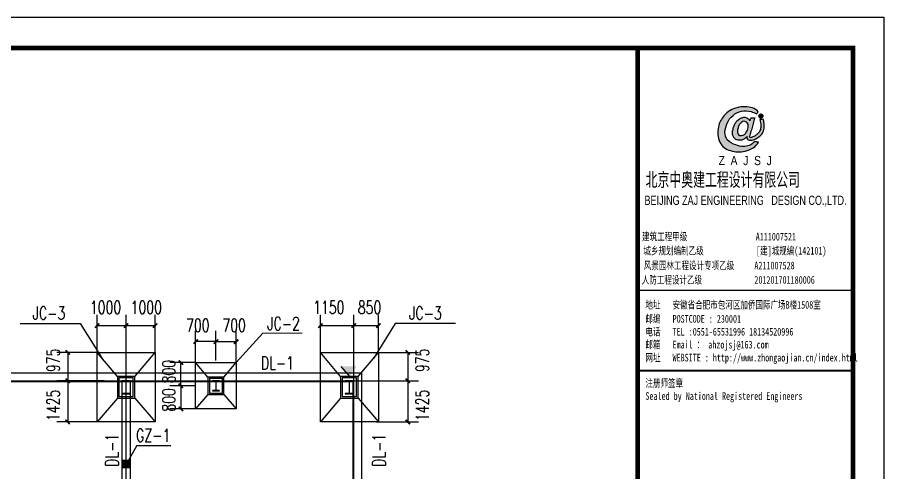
# Model space of a CAD drawing. Extents: x 177291 to 1288761, y 177638 to 322898.
# Drawn here: x 374467 to 404343, y 224918 to 240638 of the extents above; entities that cross this region are included whole.
import ezdxf
from ezdxf.enums import TextEntityAlignment as Align

# ---------------------------------------------------------------- set-up
doc = ezdxf.new("R2010")
doc.units = 0
doc.header["$LTSCALE"] = 1000
for name, color, linetype in [('AXIS', 3, 'Continuous'), ('DOTE', 1, 'Continuous'), ('GZ', 50, 'Continuous'), ('PUB_TEXT', 7, 'Continuous'), ('PUB_TITLE', 4, 'Continuous'), ('YCX', 90, 'Continuous'), ('图签', 3, 'Continuous'), ('承台', 2, 'Continuous')]:
    doc.layers.add(name, color=color, linetype=linetype)
doc.styles.add('_gyy_title_Arial', font='arial.ttf', dxfattribs={"width": 0.7})
doc.styles.add('_gyy_title_ST', font='', dxfattribs={"width": 0.8})
doc.styles.add('_TCH_DIM_T3', font='SIMPLEX', dxfattribs={"width": 0.705882, "bigfont": 'GBCBIG'})
doc.styles.add('HZ', font='txt.shx', dxfattribs={"width": 0.8, "bigfont": '000hztxt.shx'})
doc.styles.get('_gyy_title_ST').set_extended_font_data('SimSun')
doc.dimstyles.new('TCH_150_1', dxfattribs={"dimtxt": 446.25, "dimasz": 150, "dimexe": 375, "dimexo": 450, "dimgap": 189.375, "dimtad": 1, "dimdec": 0, "dimzin": 0, "dimdsep": 46, "dimtxsty": '_TCH_DIM_T3', "dimblk": 'ARCHTICK', "dimcen": 0.09, "dimclrd": 256, "dimclre": 256, "dimclrt": 7, "dimazin": 2, "dimtfac": 1, "dimtdec": 0, "dimtix": 1, "dimtmove": 2, "dimatfit": 3, "dimfxl": 1, "dimtolj": 1, "dimtzin": 0, "dimarcsym": 0})

# ---------------------------------------------------------------- blocks, each defined once
blk = doc.blocks.new('dd')
at = {"layer": '图签'}
h = blk.add_hatch(color=5, dxfattribs=at)
h.set_gradient(color1=(0, 0, 255), color2=(36, 36, 255), one_color=1, tint=0.57)
h.paths.add_polyline_path([(452, 1270, -0.093206), (531, 1562, -0.136321), (716, 1807, -0.161039), (988, 1948, -0.108591), (1307, 1935, -0.049497), (1479, 1861, 0.062627), (1539, 1932, 0.094388), (1351, 2056, 0.136326), (854, 2062, 0.161722), (430, 1810, 0.133661), (243, 1435, 0.158414), (286, 937, 0.22517), (632, 669, 0.138663), (1107, 646, 0.074676), (1375, 753, 0.125344), (1543, 944, 0.006312), (1413, 948, -0.090385), (1244, 833, -0.096745), (1053, 797, -0.073845), (803, 850, -0.140868), (530, 1020, -0.160753)])
h = blk.add_hatch(color=5, dxfattribs=at)
h.set_gradient(color1=(0, 0, 255), color2=(36, 36, 255), one_color=1, tint=0.57)
h.paths.add_polyline_path([(1306, 1289, 0.011169), (1334, 1370, 0.005807), (1431, 1724, 0.01105), (1292, 1724, 0.016796), (1267, 1634, 0.125943), (1203, 1704, 0.083806), (1120, 1739, 0.082879), (1047, 1739, -0.008503), (952, 1710, 0.060057), (844, 1628, 0.086078), (774, 1532, 0.099424), (705, 1347, 0.12153), (690, 1225, 0.102644), (719, 1122, 0.056648), (797, 1042, 0.092914), (913, 1013, 0.194578), (1098, 1064, -0.002562), (1175, 1122, 0.064354), (1167, 1068, 0.172385), (1207, 1017, 0.105458), (1300, 1002, 0.086567), (1454, 1046, 0.047674), (1592, 1136, 0.166359), (1692, 1274, 0.096748), (1728, 1431, 0.03151), (1728, 1548, 0.041815), (1700, 1691, 0.007654), (1588, 1673, -0.009919), (1610, 1585, -0.068269), (1624, 1482, -0.105336), (1605, 1352, -0.14652), (1528, 1223, -0.070486), (1434, 1151, -0.077937), (1341, 1103, -0.127098), (1272, 1084, -0.114215), (1267, 1129, -0.007609)])
h.paths.add_polyline_path([(865, 1245, -0.099994), (863, 1328, -0.050974), (888, 1427, -0.120527), (938, 1529, -0.043888), (1002, 1595, -0.08446), (1063, 1619, -0.147309), (1127, 1607, -0.037474), (1177, 1572, -0.06931), (1209, 1507, -0.067662), (1213, 1431, -0.02676), (1211, 1413, 0.017209), (1183, 1329, -0.048815), (1120, 1223, -0.139096), (1046, 1163, -0.097991), (944, 1153, -0.085394), (909, 1169, -0.149141)], flags=16)
h = blk.add_hatch(color=1, dxfattribs=at)
h.set_gradient(color1=(255, 0, 0), color2=(255, 0, 0), tint=0.57)
h.paths.add_polyline_path([(1557, 1818, 0.386553), (1564, 1757, 0.170676), (1604, 1736, 0.082224), (1657, 1743, 0.087509), (1686, 1766, 0.264235), (1694, 1804, 0.244333), (1636, 1850, 0.30271)])
blk.add_lwpolyline([(1539, 1932, 0.094388), (1351, 2056, 0.136326), (854, 2062, 0.161722), (430, 1810, 0.133661), (243, 1435, 0.158414), (286, 937, 0.22517), (632, 669, 0.138663), (1107, 646, 0.074676), (1375, 753, 0.125344), (1543, 944, 0.006312), (1413, 948, -0.090385), (1244, 833, -0.096745), (1053, 797, -0.073845), (803, 850, -0.140868), (530, 1020, -0.160753), (452, 1270, -0.093206), (531, 1562, -0.136321), (716, 1807, -0.161039), (988, 1948, -0.108591), (1307, 1935, -0.049497), (1479, 1861, 0.062627)], format="xyb", close=True, dxfattribs=at)
for points in [[(1431, 1724, 0.011041), (1292, 1724, 0.016796), (1267, 1634, 0.125943), (1203, 1704, 0.083806), (1120, 1739, 0.082879), (1047, 1739, -0.008503), (952, 1710, 0.060057), (844, 1628, 0.086078), (774, 1532, 0.099424), (705, 1347, 0.12153), (690, 1225, 0.102644), (719, 1122, 0.056648), (797, 1042, 0.092914), (913, 1013, 0.194578), (1098, 1064, -0.002562), (1175, 1122, 0.064354), (1167, 1068, 0.172385), (1207, 1017, 0.105458), (1300, 1002, 0.086567), (1454, 1046, 0.047674), (1592, 1136, 0.166359), (1692, 1274, 0.096748), (1728, 1431, 0.03151), (1728, 1548, 0.041815), (1700, 1691, 0.007654), (1588, 1673, -0.009919), (1610, 1585, -0.068269), (1624, 1482, -0.105336), (1605, 1352, -0.14652), (1528, 1223, -0.070486), (1434, 1151, -0.077937), (1341, 1103, -0.127098), (1272, 1084, -0.114215), (1267, 1129, -0.007609), (1306, 1289, 0.011169), (1334, 1370, 0.005782), (1430, 1722, 0.069025)], [(1694, 1804, 0.243958), (1636, 1850, 0.303117), (1557, 1818, 0.386553), (1564, 1757, 0.170676), (1604, 1736, 0.082224), (1657, 1743, 0.087509), (1686, 1766, 0.264235), (1694, 1804, -7.823139)], [(1213, 1431, 0.067662), (1209, 1507, 0.06931), (1177, 1572, 0.037474), (1127, 1607, 0.147309), (1063, 1619, 0.08446), (1002, 1595, 0.043888), (938, 1529, 0.120527), (888, 1427, 0.050974), (863, 1328, 0.099994), (865, 1245, 0.149141), (909, 1169, 0.085394), (944, 1153, 0.097991), (1046, 1163, 0.139096), (1120, 1223, 0.048815), (1183, 1329, -0.017209), (1211, 1413, 0.02676), (1213, 1431, 0.441273)]]:
    blk.add_lwpolyline(points, format="xyb", dxfattribs=at)
at = {"insert": (246, 492), "char_height": 300, "width": 8000, "attachment_point": 1, "style": 'HZ'}
blk.add_mtext('{\\fArial|b0|i0|c0|p32;Z  A  J  S  J}', dxfattribs=at)
blk = doc.blocks.new('A$C33B20A31')
blk.add_line((52100, 17050), (52340, 17050))
at = {"layer": 'GZ'}
for points in [[(52100, 17050), (52400, 17050), (52400, 17060), (52257, 17060), (52253, 17065), (52253, 17485), (52257, 17490), (52400, 17490), (52400, 17500), (52100, 17500), (52100, 17490), (52243, 17490), (52247, 17486), (52247, 17065), (52243, 17060), (52100, 17060), (52100, 17050)], [(55475, 17500), (55225, 17500), (55225, 17490), (55343, 17490), (55347, 17485), (55347, 17165), (55343, 17160), (55225, 17160), (55225, 17150), (55475, 17150), (55475, 17160), (55357, 17160), (55353, 17164), (55353, 17485), (55357, 17490), (55475, 17490), (55475, 17500)], [(59800, 17050), (60100, 17050), (60100, 17060), (59957, 17060), (59953, 17065), (59953, 17485), (59957, 17490), (60100, 17490), (60100, 17500), (59800, 17500), (59800, 17490), (59943, 17490), (59947, 17486), (59947, 17065), (59943, 17060), (59800, 17060), (59800, 17050)]]:
    blk.add_lwpolyline(points, close=True, dxfattribs=at)
blk = doc.blocks.new('_ArchTick')
at = {"color": 0, "linetype": 'ByBlock', "const_width": 0.4}
blk.add_lwpolyline([(-0.5, -0.5), (0.5, 0.5)], dxfattribs=at)
blk = doc.blocks.new('*D1120')
at = {"layer": 'AXIS', "linetype": 'ByBlock', "lineweight": -2, "transparency": 16777216}
for p, q in [((377217, 229032), (377217, 230372)), ((378217, 229032), (378217, 230372)), ((377217, 229997), (378217, 229997))]:
    blk.add_line(p, q, dxfattribs=at)
at = {"layer": 'Defpoints', "color": 0, "linetype": 'ByBlock', "transparency": 16777216}
for p in [(378217, 229997), (377217, 228582), (378217, 228582)]:
    blk.add_point(p, dxfattribs=at)
at = {"layer": 'AXIS', "linetype": 'ByBlock', "lineweight": -2, "transparency": 16777216, "xscale": 150, "yscale": 150, "zscale": 150, "rotation": 180}
blk.add_blockref('_ArchTick', (377217, 229997), dxfattribs=at)
at = {"layer": 'AXIS', "linetype": 'ByBlock', "lineweight": -2, "transparency": 16777216, "xscale": 150, "yscale": 150, "zscale": 150}
blk.add_blockref('_ArchTick', (378217, 229997), dxfattribs=at)
at = {"layer": 'AXIS', "color": 7, "linetype": 'ByBlock', "transparency": 16777216, "insert": (377509, 230623), "char_height": 446.2, "attachment_point": 5, "style": '_TCH_DIM_T3'}
blk.add_mtext('\\A1;1000', dxfattribs=at)
blk = doc.blocks.new('*D1121')
at = {"layer": 'AXIS', "linetype": 'ByBlock', "lineweight": -2, "transparency": 16777216}
for p, q in [((377467, 228093), (375829, 228093)), ((376204, 228093), (376204, 226669)), ((377292, 226669), (375829, 226669))]:
    blk.add_line(p, q, dxfattribs=at)
at = {"layer": 'Defpoints', "color": 0, "linetype": 'ByBlock', "transparency": 16777216}
for p in [(377917, 228093), (376204, 226669), (377742, 226669)]:
    blk.add_point(p, dxfattribs=at)
at = {"layer": 'AXIS', "linetype": 'ByBlock', "lineweight": -2, "transparency": 16777216, "xscale": 150, "yscale": 150, "zscale": 150}
for p, rotation in [((376204, 228093), 90), ((376204, 226669), 270)]:
    blk.add_blockref('_ArchTick', p, dxfattribs=dict(at, rotation=rotation))
at = {"layer": 'AXIS', "color": 7, "linetype": 'ByBlock', "transparency": 16777216, "insert": (375704, 227242), "char_height": 446.2, "attachment_point": 5, "rotation": 90, "style": '_TCH_DIM_T3'}
blk.add_mtext('\\A1;1425', dxfattribs=at)
blk = doc.blocks.new('*D1122')
at = {"layer": 'AXIS', "linetype": 'ByBlock', "lineweight": -2, "transparency": 16777216}
for p, q in [((377292, 229069), (375829, 229069)), ((376204, 229069), (376204, 228093)), ((377467, 228093), (375829, 228093))]:
    blk.add_line(p, q, dxfattribs=at)
at = {"layer": 'Defpoints', "color": 0, "linetype": 'ByBlock', "transparency": 16777216}
for p in [(377742, 229069), (376204, 228093), (377917, 228093)]:
    blk.add_point(p, dxfattribs=at)
at = {"layer": 'AXIS', "linetype": 'ByBlock', "lineweight": -2, "transparency": 16777216, "xscale": 150, "yscale": 150, "zscale": 150}
for p, rotation in [((376204, 229069), 90), ((376204, 228093), 270)]:
    blk.add_blockref('_ArchTick', p, dxfattribs=dict(at, rotation=rotation))
at = {"layer": 'AXIS', "color": 7, "linetype": 'ByBlock', "transparency": 16777216, "insert": (375704, 228798), "char_height": 446.2, "attachment_point": 5, "rotation": 90, "style": '_TCH_DIM_T3'}
blk.add_mtext('\\A1;975', dxfattribs=at)
blk = doc.blocks.new('*D1123')
at = {"layer": 'AXIS', "linetype": 'ByBlock', "lineweight": -2, "transparency": 16777216}
for p, q in [((378217, 229032), (378217, 230372)), ((379217, 229032), (379217, 230372)), ((378217, 229997), (379217, 229997))]:
    blk.add_line(p, q, dxfattribs=at)
at = {"layer": 'Defpoints', "color": 0, "linetype": 'ByBlock', "transparency": 16777216}
for p in [(379217, 229997), (378217, 228582), (379217, 228582)]:
    blk.add_point(p, dxfattribs=at)
at = {"layer": 'AXIS', "linetype": 'ByBlock', "lineweight": -2, "transparency": 16777216, "xscale": 150, "yscale": 150, "zscale": 150, "rotation": 180}
blk.add_blockref('_ArchTick', (378217, 229997), dxfattribs=at)
at = {"layer": 'AXIS', "linetype": 'ByBlock', "lineweight": -2, "transparency": 16777216, "xscale": 150, "yscale": 150, "zscale": 150}
blk.add_blockref('_ArchTick', (379217, 229997), dxfattribs=at)
at = {"layer": 'AXIS', "color": 7, "linetype": 'ByBlock', "transparency": 16777216, "insert": (378914, 230623), "char_height": 446.2, "attachment_point": 5, "style": '_TCH_DIM_T3'}
blk.add_mtext('\\A1;1000', dxfattribs=at)
blk = doc.blocks.new('*D1124')
at = {"layer": 'AXIS', "linetype": 'ByBlock', "lineweight": -2, "transparency": 16777216}
for p, q in [((384917, 229032), (384917, 230372)), ((386067, 229032), (386067, 230372)), ((384917, 229997), (386067, 229997))]:
    blk.add_line(p, q, dxfattribs=at)
at = {"layer": 'Defpoints', "color": 0, "linetype": 'ByBlock', "transparency": 16777216}
for p in [(386067, 229997), (384917, 228582), (386067, 228582)]:
    blk.add_point(p, dxfattribs=at)
at = {"layer": 'AXIS', "linetype": 'ByBlock', "lineweight": -2, "transparency": 16777216, "xscale": 150, "yscale": 150, "zscale": 150, "rotation": 180}
blk.add_blockref('_ArchTick', (384917, 229997), dxfattribs=at)
at = {"layer": 'AXIS', "linetype": 'ByBlock', "lineweight": -2, "transparency": 16777216, "xscale": 150, "yscale": 150, "zscale": 150}
blk.add_blockref('_ArchTick', (386067, 229997), dxfattribs=at)
at = {"layer": 'AXIS', "color": 7, "linetype": 'ByBlock', "transparency": 16777216, "insert": (385209, 230623), "char_height": 446.2, "attachment_point": 5, "style": '_TCH_DIM_T3'}
blk.add_mtext('\\A1;1150', dxfattribs=at)
blk = doc.blocks.new('*D1125')
at = {"layer": 'AXIS', "linetype": 'ByBlock', "lineweight": -2, "transparency": 16777216}
for p, q in [((386667, 228093), (388306, 228093)), ((387931, 228093), (387931, 226669)), ((386842, 226669), (388306, 226669))]:
    blk.add_line(p, q, dxfattribs=at)
at = {"layer": 'Defpoints', "color": 0, "linetype": 'ByBlock', "transparency": 16777216}
for p in [(386217, 228093), (386392, 226669), (387931, 226669)]:
    blk.add_point(p, dxfattribs=at)
at = {"layer": 'AXIS', "linetype": 'ByBlock', "lineweight": -2, "transparency": 16777216, "xscale": 150, "yscale": 150, "zscale": 150}
for p, rotation in [((387931, 228093), 90), ((387931, 226669), 270)]:
    blk.add_blockref('_ArchTick', p, dxfattribs=dict(at, rotation=rotation))
at = {"layer": 'AXIS', "color": 7, "linetype": 'ByBlock', "transparency": 16777216, "insert": (388431, 227242), "char_height": 446.2, "attachment_point": 5, "rotation": 90, "style": '_TCH_DIM_T3'}
blk.add_mtext('\\A1;1425', dxfattribs=at)
blk = doc.blocks.new('*D1126')
at = {"layer": 'AXIS', "linetype": 'ByBlock', "lineweight": -2, "transparency": 16777216}
for p, q in [((386842, 229069), (388306, 229069)), ((387931, 229069), (387931, 228093)), ((386667, 228093), (388306, 228093))]:
    blk.add_line(p, q, dxfattribs=at)
at = {"layer": 'Defpoints', "color": 0, "linetype": 'ByBlock', "transparency": 16777216}
for p in [(386392, 229069), (386217, 228093), (387931, 228093)]:
    blk.add_point(p, dxfattribs=at)
at = {"layer": 'AXIS', "linetype": 'ByBlock', "lineweight": -2, "transparency": 16777216, "xscale": 150, "yscale": 150, "zscale": 150}
for p, rotation in [((387931, 229069), 90), ((387931, 228093), 270)]:
    blk.add_blockref('_ArchTick', p, dxfattribs=dict(at, rotation=rotation))
at = {"layer": 'AXIS', "color": 7, "linetype": 'ByBlock', "transparency": 16777216, "insert": (388431, 228798), "char_height": 446.2, "attachment_point": 5, "rotation": 90, "style": '_TCH_DIM_T3'}
blk.add_mtext('\\A1;975', dxfattribs=at)
blk = doc.blocks.new('*D1127')
at = {"layer": 'AXIS', "linetype": 'ByBlock', "lineweight": -2, "transparency": 16777216}
for p, q in [((386067, 229032), (386067, 230372)), ((386917, 229032), (386917, 230372)), ((386067, 229997), (386917, 229997))]:
    blk.add_line(p, q, dxfattribs=at)
at = {"layer": 'Defpoints', "color": 0, "linetype": 'ByBlock', "transparency": 16777216}
for p in [(386917, 229997), (386067, 228582), (386917, 228582)]:
    blk.add_point(p, dxfattribs=at)
at = {"layer": 'AXIS', "linetype": 'ByBlock', "lineweight": -2, "transparency": 16777216, "xscale": 150, "yscale": 150, "zscale": 150, "rotation": 180}
blk.add_blockref('_ArchTick', (386067, 229997), dxfattribs=at)
at = {"layer": 'AXIS', "linetype": 'ByBlock', "lineweight": -2, "transparency": 16777216, "xscale": 150, "yscale": 150, "zscale": 150}
blk.add_blockref('_ArchTick', (386917, 229997), dxfattribs=at)
at = {"layer": 'AXIS', "color": 7, "linetype": 'ByBlock', "transparency": 16777216, "insert": (386614, 230623), "char_height": 446.2, "attachment_point": 5, "style": '_TCH_DIM_T3'}
blk.add_mtext('\\A1;850', dxfattribs=at)
blk = doc.blocks.new('*D1184')
at = {"layer": 'AXIS', "linetype": 'ByBlock', "lineweight": -2, "transparency": 16777216}
for p, q in [((380617, 228663), (380617, 229817)), ((381317, 228788), (381317, 229817)), ((381317, 229442), (380617, 229442))]:
    blk.add_line(p, q, dxfattribs=at)
at = {"layer": 'Defpoints', "color": 0, "linetype": 'ByBlock', "transparency": 16777216}
for p in [(380617, 229442), (381317, 228338), (380617, 228213)]:
    blk.add_point(p, dxfattribs=at)
at = {"layer": 'AXIS', "linetype": 'ByBlock', "lineweight": -2, "transparency": 16777216, "xscale": 150, "yscale": 150, "zscale": 150, "rotation": 180}
blk.add_blockref('_ArchTick', (380617, 229442), dxfattribs=at)
at = {"layer": 'AXIS', "linetype": 'ByBlock', "lineweight": -2, "transparency": 16777216, "xscale": 150, "yscale": 150, "zscale": 150}
blk.add_blockref('_ArchTick', (381317, 229442), dxfattribs=at)
at = {"layer": 'AXIS', "color": 7, "linetype": 'ByBlock', "transparency": 16777216, "insert": (380691, 230006), "char_height": 446.2, "attachment_point": 5, "style": '_TCH_DIM_T3'}
blk.add_mtext('\\A1;700', dxfattribs=at)
blk = doc.blocks.new('*D1185')
at = {"layer": 'AXIS', "linetype": 'ByBlock', "lineweight": -2, "transparency": 16777216}
for p, q in [((380606, 228718), (379732, 228718)), ((380107, 227918), (380107, 228718)), ((380592, 227918), (379732, 227918))]:
    blk.add_line(p, q, dxfattribs=at)
at = {"layer": 'Defpoints', "color": 0, "linetype": 'ByBlock', "transparency": 16777216}
for p in [(380107, 228718), (381056, 228718), (381042, 227918)]:
    blk.add_point(p, dxfattribs=at)
at = {"layer": 'AXIS', "linetype": 'ByBlock', "lineweight": -2, "transparency": 16777216, "xscale": 150, "yscale": 150, "zscale": 150}
for p, rotation in [((380107, 228718), 90), ((380107, 227918), 270)]:
    blk.add_blockref('_ArchTick', p, dxfattribs=dict(at, rotation=rotation))
at = {"layer": 'AXIS', "color": 7, "linetype": 'ByBlock', "transparency": 16777216, "insert": (379692, 228406), "char_height": 446.2, "attachment_point": 5, "rotation": 90, "style": '_TCH_DIM_T3'}
blk.add_mtext('\\A1;800', dxfattribs=at)
blk = doc.blocks.new('*D1186')
at = {"layer": 'AXIS', "linetype": 'ByBlock', "lineweight": -2, "transparency": 16777216}
for p, q in [((381317, 228788), (381317, 229817)), ((382017, 228663), (382017, 229817)), ((381317, 229442), (382017, 229442))]:
    blk.add_line(p, q, dxfattribs=at)
at = {"layer": 'Defpoints', "color": 0, "linetype": 'ByBlock', "transparency": 16777216}
for p in [(382017, 229442), (381317, 228338), (382017, 228213)]:
    blk.add_point(p, dxfattribs=at)
at = {"layer": 'AXIS', "linetype": 'ByBlock', "lineweight": -2, "transparency": 16777216, "xscale": 150, "yscale": 150, "zscale": 150, "rotation": 180}
blk.add_blockref('_ArchTick', (381317, 229442), dxfattribs=at)
at = {"layer": 'AXIS', "linetype": 'ByBlock', "lineweight": -2, "transparency": 16777216, "xscale": 150, "yscale": 150, "zscale": 150}
blk.add_blockref('_ArchTick', (382017, 229442), dxfattribs=at)
at = {"layer": 'AXIS', "color": 7, "linetype": 'ByBlock', "transparency": 16777216, "insert": (381943, 230006), "char_height": 446.2, "attachment_point": 5, "style": '_TCH_DIM_T3'}
blk.add_mtext('\\A1;700', dxfattribs=at)
blk = doc.blocks.new('*D1187')
at = {"layer": 'AXIS', "linetype": 'ByBlock', "lineweight": -2, "transparency": 16777216}
for p, q in [((380592, 227918), (379732, 227918)), ((380107, 227918), (380107, 227118)), ((380606, 227118), (379732, 227118))]:
    blk.add_line(p, q, dxfattribs=at)
at = {"layer": 'Defpoints', "color": 0, "linetype": 'ByBlock', "transparency": 16777216}
for p in [(381042, 227918), (380107, 227118), (381056, 227118)]:
    blk.add_point(p, dxfattribs=at)
at = {"layer": 'AXIS', "linetype": 'ByBlock', "lineweight": -2, "transparency": 16777216, "xscale": 150, "yscale": 150, "zscale": 150}
for p, rotation in [((380107, 227918), 90), ((380107, 227118), 270)]:
    blk.add_blockref('_ArchTick', p, dxfattribs=dict(at, rotation=rotation))
at = {"layer": 'AXIS', "color": 7, "linetype": 'ByBlock', "transparency": 16777216, "insert": (379692, 227430), "char_height": 446.2, "attachment_point": 5, "rotation": 90, "style": '_TCH_DIM_T3'}
blk.add_mtext('\\A1;800', dxfattribs=at)

msp = doc.modelspace()

# ---------------------------------------------------------------- hatches: boundary and pattern name
h = msp.add_hatch(color=256)
h.dxf.hatch_style = 1
h.paths.add_polyline_path([(378337.14, 225338.39), (378097.14, 225338.39), (378097.14, 225098.39), (378337.14, 225098.39)])

# ---------------------------------------------------------------- linework, layer by layer
for p, q in [((377917.14, 228243.65), (377217.14, 229068.65)), ((378517.14, 228243.65), (379217.14, 229068.65)), ((385617.14, 228243.65), (384917.14, 229068.65)), ((386217.14, 228243.65), (386917.14, 229068.65)), ((381042.15, 227993.13), (381042.15, 227993.13)), ((378517.14, 227793.65), (378517.14, 227793.65)), ((386217.14, 227793.65), (386217.14, 227793.65)), ((377917.14, 227493.65), (377217.14, 226668.65)), ((378517.14, 227493.65), (379217.14, 226668.65)), ((385617.14, 227493.65), (384917.14, 226668.65)), ((386217.14, 227493.65), (386917.14, 226668.65))]:
    msp.add_line(p, q)
for points in [[(377217.14, 229068.65), (379217.14, 229068.65), (379217.14, 226668.65), (377217.14, 226668.65)], [(384917.14, 229068.65), (386917.14, 229068.65), (386917.14, 226668.65), (384917.14, 226668.65)], [(325697.14, 228363.39), (386337.14, 228363.39), (386337.14, 210323.39), (325697.14, 210323.39)], [(325997.14, 228063.39), (386037.14, 228063.39), (386037.14, 210623.39), (325997.14, 210623.39)], [(378067.14, 210623.39), (378367.14, 210623.39), (378367.14, 228063.39), (378067.14, 228063.39)], [(378097.14, 225098.39), (378337.14, 225098.39), (378337.14, 225338.39), (378097.14, 225338.39)]]:
    msp.add_lwpolyline(points, close=True)
at = {"layer": 'DOTE'}
for p, q in [((378217.14, 209468.39), (378217.14, 229218.39)), ((386067.14, 209468.39), (386067.14, 229218.39)), ((324842.14, 228093.39), (387317.14, 228093.39))]:
    msp.add_line(p, q, dxfattribs=at)
at = {"layer": 'PUB_TEXT', "color": 5}
msp.add_line((385622.31, 228588.18), (385917.14, 228243.65), dxfattribs=at)
msp.add_solid([(386166.71, 228588.18), (385917.14, 228243.65), (385622.31, 228588.18)], dxfattribs=at)
at = {"layer": 'PUB_TITLE'}
msp.add_line((395858.46, 231218.4), (403282.74, 231218.4), dxfattribs=at)
msp.add_lwpolyline([(315145.98, 240638.49), (404343.35, 240638.49), (404343.35, 177638.2), (315145.98, 177638.2)], close=True, dxfattribs=at)
at = {"layer": 'PUB_TITLE', "const_width": 159.09}
for points in [[(317797.5, 178698.82), (317797.5, 239577.88), (403282.74, 239577.88), (403282.74, 178698.82)], [(395858.46, 239577.88), (403282.74, 239577.88), (403282.74, 178698.82), (395858.46, 178698.82)]]:
    msp.add_lwpolyline(points, close=True, dxfattribs=at)
at = {"layer": 'PUB_TITLE', "const_width": 74.24}
msp.add_lwpolyline([(395858.46, 228439.15), (403282.74, 228439.15)], dxfattribs=at)
at = {"layer": 'YCX'}
for p, q in [((374562.22, 230064.57), (376636.9, 230068.78)), ((376636.9, 230068.78), (377389.85, 228865.43)), ((387497.38, 230068.78), (386744.44, 228865.43)), ((389572.07, 230064.57), (387497.38, 230068.78)), ((382934.6, 229739.5), (382017.15, 228718.13)), ((382934.6, 229739.5), (384284.59, 229741.26)), ((378585.32, 225857.42), (378217.14, 225198.22)), ((378585.32, 225857.42), (379762.95, 225855.88))]:
    msp.add_line(p, q, dxfattribs=at)
at = {"layer": '承台'}
for p, q in [((381042.15, 228218.13), (380617.15, 228718.13)), ((381592.15, 228218.13), (382017.15, 228718.13)), ((381042.15, 227618.13), (380617.15, 227118.13)), ((381592.15, 227618.13), (382017.15, 227118.13))]:
    msp.add_line(p, q, dxfattribs=at)
at = {"layer": '承台', "color": 6}
for p, q in [((378517.14, 227793.65), (378517.14, 227793.65)), ((386217.14, 227793.65), (386217.14, 227793.65))]:
    msp.add_line(p, q, dxfattribs=at)
at = {"layer": '承台'}
for points in [[(382017.15, 227118.13), (380617.15, 227118.13), (380617.15, 228718.13), (382017.15, 228718.13)], [(381592.15, 228218.13), (381042.15, 228218.13), (381042.15, 227618.13), (381592.15, 227618.13)], [(381542.15, 228168.13), (381092.15, 228168.13), (381092.15, 227668.13), (381542.15, 227668.13)]]:
    msp.add_lwpolyline(points, close=True, dxfattribs=at)
at = {"layer": '承台', "color": 6}
for points in [[(377917.14, 227493.65), (378517.14, 227493.65), (378517.14, 228243.65), (377917.14, 228243.65)], [(377967.14, 227543.65), (378467.14, 227543.65), (378467.14, 228193.65), (377967.14, 228193.65)], [(385617.14, 227493.65), (386217.14, 227493.65), (386217.14, 228243.65), (385617.14, 228243.65)], [(385667.14, 227543.65), (386167.14, 227543.65), (386167.14, 228193.65), (385667.14, 228193.65)]]:
    msp.add_lwpolyline(points, close=True, dxfattribs=at)

# ---------------------------------------------------------------- block references
msp.add_blockref('A$C33B20A31', (325967.14, 210593.39))
at = {"layer": '图签', "xscale": 1.060610879957576, "yscale": 1.060610879957576, "zscale": 1.060610879957576}
msp.add_blockref('dd', (398388.66, 235330.81), dxfattribs=at)

# ---------------------------------------------------------------- texts
at = {"color": 1, "insert": (396134.62, 235285.08), "char_height": 538.6524, "width": 7045.2659, "attachment_point": 1, "style": 'HZ'}
msp.add_mtext('北京中奥建工程设计有限公司', dxfattribs=at)
at = {"layer": 'PUB_TITLE', "width": 0.7}
for s, height, style, p in [('BEIJING ZAJ ENGINEERING   DESIGN CO.,LTD.', 318.1829, '_gyy_title_Arial', (399579.3, 234162.16)), ('建筑工程甲级                 A111007521             ', 265.1525, '_gyy_title_ST', (399568.64, 232933.41)), ('城乡规划编制乙级             [建]城规编(142101)', 265.1525, '_gyy_title_ST', (399214.57, 232446.95)), ('风景园林工程设计专项乙级     A211007528           ', 265.1525, '_gyy_title_ST', (399436.65, 231938.3)), ('人防工程设计乙级             201201701180006', 265.1525, '_gyy_title_ST', (398984.48, 231442.08))]:
    msp.add_text(s, height=height, dxfattribs=dict(at, style=style)).set_placement(p, align=Align.CENTER)
at = {"layer": 'PUB_TITLE', "style": '_gyy_title_ST', "width": 0.7}
for s, height, p in [('地址   安徽省合肥市包河区加侨国际广场B楼1508室', 265.1525, (396126.84, 230580.64)), ('邮编   POSTCODE : 230001', 265.1525, (396126.84, 230096.32)), ('电话   TEL :0551-65531996 18134520996', 265.1525, (396126.84, 229650.86)), ('邮箱   Email ： ahzojsj@163.com', 265.1525, (396126.84, 229205.41)), ('网址   WEBSITE : http://www.zhongaojian.cn/index.html', 265.1525, (396126.84, 228757.33)), ('注册师签章', 265.152, (396126.84, 227877.02)), ('Sealed by National Registered Engineers', 265.1525, (396128.28, 227431.57))]:
    msp.add_text(s, height=height, dxfattribs=at).set_placement(p)
at = {"layer": 'YCX', "style": '_TCH_DIM_T3', "width": 0.705882}
for s, p in [('JC-3', (374993.52, 230202.65)), ('JC-3', (387976.07, 230202.65)), ('JC-2', (383083.9, 229841.29)), ('GZ-1', (378562.26, 225980.36))]:
    msp.add_text(s, height=450, dxfattribs=at).set_placement(p)
at = {"layer": '承台', "color": 6, "style": '_TCH_DIM_T3', "width": 0.705882}
msp.add_text('DL-1', height=450, dxfattribs=at).set_placement((382863.85, 228477.45))
for p in [(377957.19, 225121.91), (387167.34, 225121.91)]:
    msp.add_text('DL-1', height=450, rotation=90, dxfattribs=at).set_placement(p)

# ---------------------------------------------------------------- dimensions: what is measured, and where the dimension line sits
at = {"layer": 'AXIS', "linetype": 'ByBlock'}
for base, p1, p2, picture, middle in [((378217.14, 229996.62), (377217.14, 228582.47), (378217.14, 228582.47), '*D1120', (377509.1, 230622.79)), ((379217.14, 229996.62), (378217.14, 228582.47), (379217.14, 228582.47), '*D1123', (378914.06, 230622.79)), ((386067.14, 229996.62), (384917.14, 228582.47), (386067.14, 228582.47), '*D1124', (385209.1, 230622.79)), ((386917.14, 229996.62), (386067.14, 228582.47), (386917.14, 228582.47), '*D1127', (386614.07, 230622.79)), ((380617.15, 229442.15), (381317.15, 228338.13), (380617.15, 228213.13), '*D1184', (380690.96, 230006.21))]:
    dim = msp.add_linear_dim(base=base, p1=p1, p2=p2, dimstyle='TCH_150_1', dxfattribs=at)
    dim.commit()
    dim.dimension.update_dxf_attribs({"geometry": picture, "text_midpoint": middle, "dimtype": 160})
for base, p1, p2, angle, picture, middle in [((382017.15, 229442.15), (381317.15, 228338.13), (382017.15, 228213.13), 180, '*D1186', (381943.34, 230006.21)), ((376203.72, 228093.39), (377742.14, 229068.65), (377917.14, 228093.39), 90, '*D1122', (375703.72, 228797.95)), ((387930.57, 228093.39), (386392.14, 229068.65), (386217.14, 228093.39), 90, '*D1126', (388430.57, 228797.95)), ((380107.32, 228718.13), (381042.15, 227918.13), (381055.98, 228718.13), 90, '*D1185', (379692.37, 228406.39)), ((376203.72, 226668.65), (377917.14, 228093.39), (377742.14, 226668.65), 90, '*D1121', (375703.72, 227242.45)), ((380107.32, 227118.13), (381042.15, 227918.13), (381055.98, 227118.13), 269.999998, '*D1187', (379692.37, 227429.87)), ((387930.57, 226668.65), (386217.14, 228093.39), (386392.14, 226668.65), 90, '*D1125', (388430.57, 227242.45))]:
    dim = msp.add_linear_dim(base=base, p1=p1, p2=p2, angle=angle, dimstyle='TCH_150_1', dxfattribs=at)
    dim.commit()
    dim.dimension.update_dxf_attribs({"geometry": picture, "text_midpoint": middle, "dimtype": 160})

doc.saveas('drawing.dxf')
